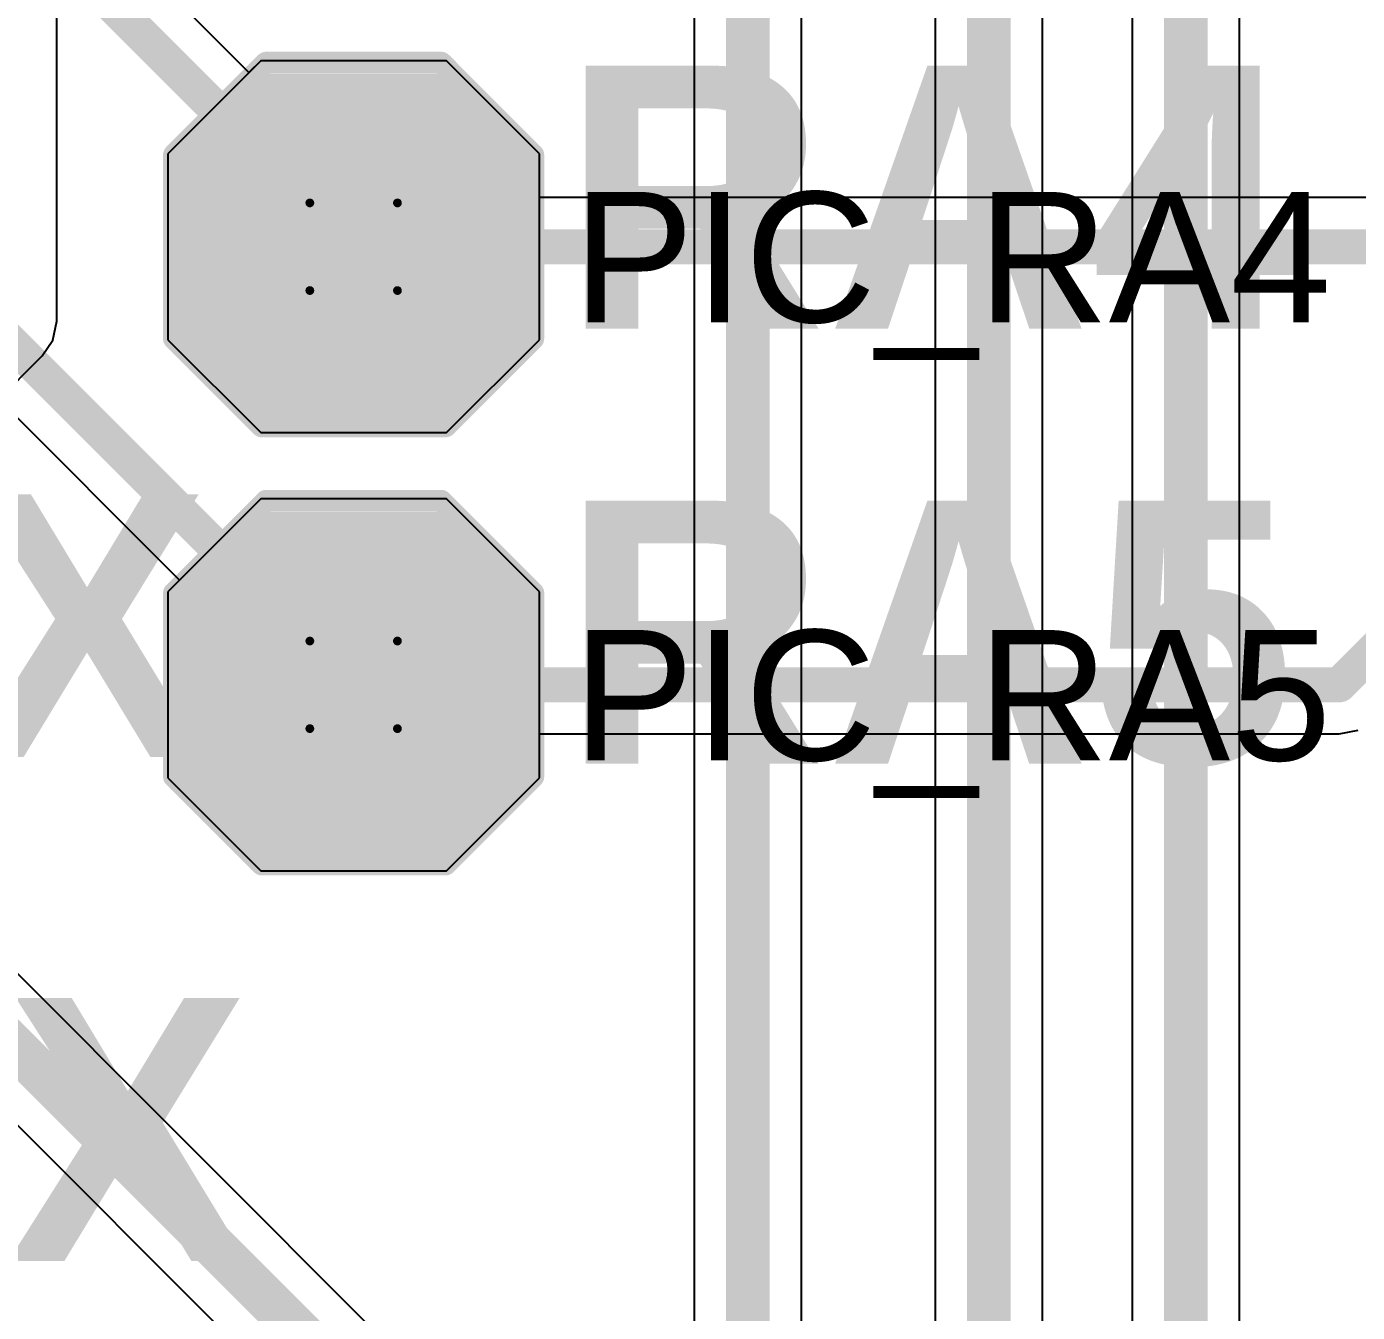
# Model space of a CAD drawing. Header units: inches. Extents: x -0.1 to 17.9, y -0.8 to 4.8.
# Drawn here: x 1.5853 to 1.8891, y 1.6268 to 1.9202 of the extents above; entities that cross this region are included whole.
import ezdxf

# ---------------------------------------------------------------- set-up
doc = ezdxf.new("R2010")
doc.units = ezdxf.units.IN
doc.header["$MEASUREMENT"] = 0
for name, color, linetype in [('Bottom Layer 1', 5, 'Continuous'), ('Bottom Solder', 6, 'Continuous'), ('Drill Drawing', 1, 'Continuous'), ('GND+Signal', 16, 'Continuous'), ('Multi-Layer', 9, 'Continuous'), ('Pad Holes', 156, 'Continuous'), ('PWR+Signal', 76, 'Continuous'), ('Top 3D Body', 56, 'Continuous'), ('Top Layer 1', 1, 'Continuous'), ('Top Overlay', 2, 'Continuous'), ('Top Solder', 216, 'Continuous')]:
    doc.layers.add(name, color=color, linetype=linetype)
doc.styles.add('Arial', font='', dxfattribs={"height": 0.2})
doc.styles.add('Arial_Bold', font='', dxfattribs={"height": 0.2})
doc.styles.get('Arial').set_extended_font_data('Arial')
doc.styles.get('Arial_Bold').set_extended_font_data('Arial', bold=True)

# ---------------------------------------------------------------- blocks, each defined once
blk = doc.blocks.new('T____P______TH_1_8___H_________0_92___75')
at = {"layer": 'Bottom Layer 1'}
blk.add_hatch(color=5, dxfattribs=at).paths.add_polyline_path([(0.01772, 0.03543), (-0.01772, 0.03543), (-0.03543, 0.01772), (-0.03543, -0.01772), (-0.01772, -0.03543), (0.01772, -0.03543), (0.03543, -0.01772), (0.03543, 0.01772)])
at = {"layer": 'Bottom Solder'}
blk.add_hatch(color=6, dxfattribs=at).paths.add_polyline_path([(0.01972, 0.03943), (-0.01972, 0.03943), (-0.03943, 0.01972), (-0.03943, -0.01972), (-0.01972, -0.03943), (0.01972, -0.03943), (0.03943, -0.01972), (0.03943, 0.01972)])
at = {"layer": 'GND+Signal'}
blk.add_hatch(color=16, dxfattribs=at).paths.add_polyline_path([(0.01772, 0.03543), (-0.01772, 0.03543), (-0.03543, 0.01772), (-0.03543, -0.01772), (-0.01772, -0.03543), (0.01772, -0.03543), (0.03543, -0.01772), (0.03543, 0.01772)])
at = {"layer": 'Multi-Layer'}
blk.add_hatch(color=9, dxfattribs=at).paths.add_polyline_path([(0.01772, 0.03543), (-0.01772, 0.03543), (-0.03543, 0.01772), (-0.03543, -0.01772), (-0.01772, -0.03543), (0.01772, -0.03543), (0.03543, -0.01772), (0.03543, 0.01772)])
at = {"layer": 'Pad Holes'}
h = blk.add_hatch(color=7, dxfattribs=at)
edge = h.paths.add_edge_path()
edge.add_arc((0, 0), 0.01811, 0, 360)
at = {"layer": 'PWR+Signal'}
blk.add_hatch(color=76, dxfattribs=at).paths.add_polyline_path([(0.01772, 0.03543), (-0.01772, 0.03543), (-0.03543, 0.01772), (-0.03543, -0.01772), (-0.01772, -0.03543), (0.01772, -0.03543), (0.03543, -0.01772), (0.03543, 0.01772)])
at = {"layer": 'Top Layer 1'}
blk.add_hatch(color=1, dxfattribs=at).paths.add_polyline_path([(0.01772, 0.03543), (-0.01772, 0.03543), (-0.03543, 0.01772), (-0.03543, -0.01772), (-0.01772, -0.03543), (0.01772, -0.03543), (0.03543, -0.01772), (0.03543, 0.01772)])
at = {"layer": 'Top Solder'}
blk.add_hatch(color=216, dxfattribs=at).paths.add_polyline_path([(0.01972, 0.03943), (-0.01972, 0.03943), (-0.03943, 0.01972), (-0.03943, -0.01972), (-0.01972, -0.03943), (0.01972, -0.03943), (0.03943, -0.01972), (0.03943, 0.01972)])
at = {"layer": 'Top Overlay'}
for points in [[(-0.041, 0.021, 0.005, 0.005, 0), (-0.02, 0.042, 0.005, 0.005, 0)], [(-0.02, 0.042, 0.005, 0.005, 0), (0.02, 0.042, 0.005, 0.005, 0)], [(0.02, 0.042, 0.005, 0.005, 0), (0.041, 0.021, 0.005, 0.005, 0)], [(-0.041, -0.021, 0.005, 0.005, 0), (-0.041, 0.021, 0.005, 0.005, 0)], [(0.041, -0.021, 0.005, 0.005, 0), (0.041, 0.021, 0.005, 0.005, 0)], [(-0.041, -0.021, 0.005, 0.005, 0), (-0.021, -0.041, 0.005, 0.005, 0)], [(0.021, -0.041, 0.005, 0.005, 0), (0.041, -0.021, 0.005, 0.005, 0)], [(-0.02, -0.041, 0.005, 0.005, 0), (0.021, -0.041, 0.005, 0.005, 0)]]:
    blk.add_lwpolyline(points, format="xyseb", dxfattribs=at)
for points in [[(-0.02125, 0.042, 0.0025, 0.0025, 1), (-0.01875, 0.042, 0.0025, 0.0025, 1)], [(-0.02125, 0.042, 0.0025, 0.0025, 1), (-0.01875, 0.042, 0.0025, 0.0025, 1)], [(0.01875, 0.042, 0.0025, 0.0025, 1), (0.02125, 0.042, 0.0025, 0.0025, 1)], [(0.01875, 0.042, 0.0025, 0.0025, 1), (0.02125, 0.042, 0.0025, 0.0025, 1)], [(-0.04225, 0.021, 0.0025, 0.0025, 1), (-0.03975, 0.021, 0.0025, 0.0025, 1)], [(-0.04225, 0.021, 0.0025, 0.0025, 1), (-0.03975, 0.021, 0.0025, 0.0025, 1)], [(0.03975, 0.021, 0.0025, 0.0025, 1), (0.04225, 0.021, 0.0025, 0.0025, 1)], [(0.03975, 0.021, 0.0025, 0.0025, 1), (0.04225, 0.021, 0.0025, 0.0025, 1)], [(-0.04225, -0.021, 0.0025, 0.0025, 1), (-0.03975, -0.021, 0.0025, 0.0025, 1)], [(-0.04225, -0.021, 0.0025, 0.0025, 1), (-0.03975, -0.021, 0.0025, 0.0025, 1)], [(0.03975, -0.021, 0.0025, 0.0025, 1), (0.04225, -0.021, 0.0025, 0.0025, 1)], [(0.03975, -0.021, 0.0025, 0.0025, 1), (0.04225, -0.021, 0.0025, 0.0025, 1)], [(-0.02225, -0.041, 0.0025, 0.0025, 1), (-0.01975, -0.041, 0.0025, 0.0025, 1)], [(-0.02125, -0.041, 0.0025, 0.0025, 1), (-0.01875, -0.041, 0.0025, 0.0025, 1)], [(0.01975, -0.041, 0.0025, 0.0025, 1), (0.02225, -0.041, 0.0025, 0.0025, 1)], [(0.01975, -0.041, 0.0025, 0.0025, 1), (0.02225, -0.041, 0.0025, 0.0025, 1)]]:
    blk.add_lwpolyline(points, format="xyseb", close=True, dxfattribs=at)
blk = doc.blocks.new('T____P______TH_1_8___H_________0_92___76')
at = {"layer": 'Bottom Layer 1'}
blk.add_hatch(color=5, dxfattribs=at).paths.add_polyline_path([(0.01772, 0.03543), (-0.01772, 0.03543), (-0.03543, 0.01772), (-0.03543, -0.01772), (-0.01772, -0.03543), (0.01772, -0.03543), (0.03543, -0.01772), (0.03543, 0.01772)])
at = {"layer": 'Bottom Solder'}
blk.add_hatch(color=6, dxfattribs=at).paths.add_polyline_path([(0.01972, 0.03943), (-0.01972, 0.03943), (-0.03943, 0.01972), (-0.03943, -0.01972), (-0.01972, -0.03943), (0.01972, -0.03943), (0.03943, -0.01972), (0.03943, 0.01972)])
at = {"layer": 'GND+Signal'}
blk.add_hatch(color=16, dxfattribs=at).paths.add_polyline_path([(0.01772, 0.03543), (-0.01772, 0.03543), (-0.03543, 0.01772), (-0.03543, -0.01772), (-0.01772, -0.03543), (0.01772, -0.03543), (0.03543, -0.01772), (0.03543, 0.01772)])
at = {"layer": 'Multi-Layer'}
blk.add_hatch(color=9, dxfattribs=at).paths.add_polyline_path([(0.01772, 0.03543), (-0.01772, 0.03543), (-0.03543, 0.01772), (-0.03543, -0.01772), (-0.01772, -0.03543), (0.01772, -0.03543), (0.03543, -0.01772), (0.03543, 0.01772)])
at = {"layer": 'Pad Holes'}
h = blk.add_hatch(color=7, dxfattribs=at)
edge = h.paths.add_edge_path()
edge.add_arc((0, 0), 0.01811, 0, 360)
at = {"layer": 'PWR+Signal'}
blk.add_hatch(color=76, dxfattribs=at).paths.add_polyline_path([(0.01772, 0.03543), (-0.01772, 0.03543), (-0.03543, 0.01772), (-0.03543, -0.01772), (-0.01772, -0.03543), (0.01772, -0.03543), (0.03543, -0.01772), (0.03543, 0.01772)])
at = {"layer": 'Top Layer 1'}
blk.add_hatch(color=1, dxfattribs=at).paths.add_polyline_path([(0.01772, 0.03543), (-0.01772, 0.03543), (-0.03543, 0.01772), (-0.03543, -0.01772), (-0.01772, -0.03543), (0.01772, -0.03543), (0.03543, -0.01772), (0.03543, 0.01772)])
at = {"layer": 'Top Solder'}
blk.add_hatch(color=216, dxfattribs=at).paths.add_polyline_path([(0.01972, 0.03943), (-0.01972, 0.03943), (-0.03943, 0.01972), (-0.03943, -0.01972), (-0.01972, -0.03943), (0.01972, -0.03943), (0.03943, -0.01972), (0.03943, 0.01972)])
at = {"layer": 'Top Overlay'}
for points in [[(-0.041, 0.021, 0.005, 0.005, 0), (-0.02, 0.042, 0.005, 0.005, 0)], [(-0.02, 0.042, 0.005, 0.005, 0), (0.02, 0.042, 0.005, 0.005, 0)], [(0.02, 0.042, 0.005, 0.005, 0), (0.041, 0.021, 0.005, 0.005, 0)], [(-0.041, -0.021, 0.005, 0.005, 0), (-0.041, 0.021, 0.005, 0.005, 0)], [(0.041, -0.021, 0.005, 0.005, 0), (0.041, 0.021, 0.005, 0.005, 0)], [(-0.041, -0.021, 0.005, 0.005, 0), (-0.021, -0.041, 0.005, 0.005, 0)], [(0.021, -0.041, 0.005, 0.005, 0), (0.041, -0.021, 0.005, 0.005, 0)], [(-0.02, -0.041, 0.005, 0.005, 0), (0.021, -0.041, 0.005, 0.005, 0)]]:
    blk.add_lwpolyline(points, format="xyseb", dxfattribs=at)
for points in [[(-0.02125, 0.042, 0.0025, 0.0025, 1), (-0.01875, 0.042, 0.0025, 0.0025, 1)], [(-0.02125, 0.042, 0.0025, 0.0025, 1), (-0.01875, 0.042, 0.0025, 0.0025, 1)], [(0.01875, 0.042, 0.0025, 0.0025, 1), (0.02125, 0.042, 0.0025, 0.0025, 1)], [(0.01875, 0.042, 0.0025, 0.0025, 1), (0.02125, 0.042, 0.0025, 0.0025, 1)], [(-0.04225, 0.021, 0.0025, 0.0025, 1), (-0.03975, 0.021, 0.0025, 0.0025, 1)], [(-0.04225, 0.021, 0.0025, 0.0025, 1), (-0.03975, 0.021, 0.0025, 0.0025, 1)], [(0.03975, 0.021, 0.0025, 0.0025, 1), (0.04225, 0.021, 0.0025, 0.0025, 1)], [(0.03975, 0.021, 0.0025, 0.0025, 1), (0.04225, 0.021, 0.0025, 0.0025, 1)], [(-0.04225, -0.021, 0.0025, 0.0025, 1), (-0.03975, -0.021, 0.0025, 0.0025, 1)], [(-0.04225, -0.021, 0.0025, 0.0025, 1), (-0.03975, -0.021, 0.0025, 0.0025, 1)], [(0.03975, -0.021, 0.0025, 0.0025, 1), (0.04225, -0.021, 0.0025, 0.0025, 1)], [(0.03975, -0.021, 0.0025, 0.0025, 1), (0.04225, -0.021, 0.0025, 0.0025, 1)], [(-0.02225, -0.041, 0.0025, 0.0025, 1), (-0.01975, -0.041, 0.0025, 0.0025, 1)], [(-0.02125, -0.041, 0.0025, 0.0025, 1), (-0.01875, -0.041, 0.0025, 0.0025, 1)], [(0.01975, -0.041, 0.0025, 0.0025, 1), (0.02225, -0.041, 0.0025, 0.0025, 1)], [(0.01975, -0.041, 0.0025, 0.0025, 1), (0.02225, -0.041, 0.0025, 0.0025, 1)]]:
    blk.add_lwpolyline(points, format="xyseb", close=True, dxfattribs=at)

msp = doc.modelspace()

# ---------------------------------------------------------------- linework, layer by layer
at = {"layer": 'Bottom Layer 1'}
for p, q in [((1.73776, 1.98063), (1.73776, 1.24007)), ((1.76224, 1.235), (1.76224, 1.98063)), ((1.79276, 1.98063), (1.79276, 1.162)), ((1.81724, 1.16707), (1.81724, 1.98063)), ((1.83776, 1.98063), (1.83776, 1.268)), ((1.86224, 1.27307), (1.86224, 1.98063)), ((1.63878, 1.91243), (1.61757, 1.89122)), ((1.68122, 1.91243), (1.63878, 1.91243)), ((1.70243, 1.89122), (1.68122, 1.91243)), ((1.61757, 1.89122), (1.61757, 1.84878)), ((1.70243, 1.84878), (1.70243, 1.89122)), ((1.61757, 1.84878), (1.63878, 1.82757)), ((1.68122, 1.82757), (1.70243, 1.84878)), ((1.63878, 1.82757), (1.68122, 1.82757)), ((1.63878, 1.81243), (1.61757, 1.79122)), ((1.68122, 1.81243), (1.63878, 1.81243)), ((1.70243, 1.79122), (1.68122, 1.81243)), ((1.61757, 1.79122), (1.61757, 1.74878)), ((1.70243, 1.74878), (1.70243, 1.79122)), ((1.61757, 1.74878), (1.63878, 1.72757)), ((1.68122, 1.72757), (1.70243, 1.74878)), ((1.63878, 1.72757), (1.68122, 1.72757))]:
    msp.add_line(p, q, dxfattribs=at)
for points in [[(1.75, 1.235, 0.01, 0.01, 0), (1.75, 1.995, 0.01, 0.01, 0)], [(1.805, 1.162, 0.01, 0.01, 0), (1.805, 1.995, 0.01, 0.01, 0)], [(1.85, 1.268, 0.01, 0.01, 0), (1.85, 1.99, 0.01, 0.01, 0)]]:
    msp.add_lwpolyline(points, format="xyseb", dxfattribs=at)
at = {"layer": 'Drill Drawing'}
for points in [[(1.65, 1.88, 0.002, 0.002, 0), (1.67, 1.88, 0.002, 0.002, 0)], [(1.65, 1.86, 0.002, 0.002, 0), (1.65, 1.88, 0.002, 0.002, 0)], [(1.67, 1.86, 0.002, 0.002, 0), (1.67, 1.88, 0.002, 0.002, 0)], [(1.65, 1.86, 0.002, 0.002, 0), (1.67, 1.86, 0.002, 0.002, 0)], [(1.65, 1.78, 0.002, 0.002, 0), (1.67, 1.78, 0.002, 0.002, 0)], [(1.65, 1.76, 0.002, 0.002, 0), (1.65, 1.78, 0.002, 0.002, 0)], [(1.67, 1.76, 0.002, 0.002, 0), (1.67, 1.78, 0.002, 0.002, 0)], [(1.65, 1.76, 0.002, 0.002, 0), (1.67, 1.76, 0.002, 0.002, 0)]]:
    msp.add_lwpolyline(points, format="xyseb", dxfattribs=at)
for points in [[(1.6495, 1.88, 0.001, 0.001, 1), (1.6505, 1.88, 0.001, 0.001, 1)], [(1.6495, 1.88, 0.001, 0.001, 1), (1.6505, 1.88, 0.001, 0.001, 1)], [(1.6695, 1.88, 0.001, 0.001, 1), (1.6705, 1.88, 0.001, 0.001, 1)], [(1.6695, 1.88, 0.001, 0.001, 1), (1.6705, 1.88, 0.001, 0.001, 1)], [(1.6495, 1.86, 0.001, 0.001, 1), (1.6505, 1.86, 0.001, 0.001, 1)], [(1.6495, 1.86, 0.001, 0.001, 1), (1.6505, 1.86, 0.001, 0.001, 1)], [(1.6695, 1.86, 0.001, 0.001, 1), (1.6705, 1.86, 0.001, 0.001, 1)], [(1.6695, 1.86, 0.001, 0.001, 1), (1.6705, 1.86, 0.001, 0.001, 1)], [(1.6495, 1.78, 0.001, 0.001, 1), (1.6505, 1.78, 0.001, 0.001, 1)], [(1.6495, 1.78, 0.001, 0.001, 1), (1.6505, 1.78, 0.001, 0.001, 1)], [(1.6695, 1.78, 0.001, 0.001, 1), (1.6705, 1.78, 0.001, 0.001, 1)], [(1.6695, 1.78, 0.001, 0.001, 1), (1.6705, 1.78, 0.001, 0.001, 1)], [(1.6495, 1.76, 0.001, 0.001, 1), (1.6505, 1.76, 0.001, 0.001, 1)], [(1.6495, 1.76, 0.001, 0.001, 1), (1.6505, 1.76, 0.001, 0.001, 1)], [(1.6695, 1.76, 0.001, 0.001, 1), (1.6705, 1.76, 0.001, 0.001, 1)], [(1.6695, 1.76, 0.001, 0.001, 1), (1.6705, 1.76, 0.001, 0.001, 1)]]:
    msp.add_lwpolyline(points, format="xyseb", close=True, dxfattribs=at)
at = {"layer": 'GND+Signal'}
for p, q in [((1.59222, 1.853), (1.59222, 2.03786)), ((1.63878, 1.91243), (1.61757, 1.89122)), ((1.68122, 1.91243), (1.63878, 1.91243)), ((1.70243, 1.89122), (1.68122, 1.91243)), ((1.61757, 1.89122), (1.61757, 1.84878)), ((1.70243, 1.84878), (1.70243, 1.89122)), ((1.59136, 1.84871), (1.59222, 1.853)), ((1.59222, 1.853), (1.59222, 1.853)), ((1.58893, 1.84507), (1.59136, 1.84871)), ((1.61757, 1.84878), (1.63878, 1.82757)), ((1.68122, 1.82757), (1.70243, 1.84878)), ((0.93893, 1.19507), (1.58893, 1.84507)), ((1.58893, 1.84507), (1.58893, 1.84507)), ((1.63878, 1.82757), (1.68122, 1.82757)), ((1.63878, 1.81243), (1.61757, 1.79122)), ((1.68122, 1.81243), (1.63878, 1.81243)), ((1.70243, 1.79122), (1.68122, 1.81243)), ((1.61757, 1.79122), (1.61757, 1.74878)), ((1.70243, 1.74878), (1.70243, 1.79122)), ((1.61757, 1.74878), (1.63878, 1.72757)), ((1.68122, 1.72757), (1.70243, 1.74878)), ((1.63878, 1.72757), (1.68122, 1.72757))]:
    msp.add_line(p, q, dxfattribs=at)
at = {"layer": 'PWR+Signal'}
for p, q in [((1.63878, 1.91243), (1.61757, 1.89122)), ((1.68122, 1.91243), (1.63878, 1.91243)), ((1.70243, 1.89122), (1.68122, 1.91243)), ((1.61757, 1.89122), (1.61757, 1.84878)), ((1.70243, 1.84878), (1.70243, 1.89122)), ((1.61757, 1.84878), (1.63878, 1.82757)), ((1.68122, 1.82757), (1.70243, 1.84878)), ((1.63878, 1.82757), (1.68122, 1.82757)), ((1.63878, 1.81243), (1.61757, 1.79122)), ((1.68122, 1.81243), (1.63878, 1.81243)), ((1.70243, 1.79122), (1.68122, 1.81243)), ((1.61757, 1.79122), (1.61757, 1.74878)), ((1.70243, 1.74878), (1.70243, 1.79122)), ((1.61757, 1.74878), (1.63878, 1.72757)), ((1.68122, 1.72757), (1.70243, 1.74878)), ((1.63878, 1.72757), (1.68122, 1.72757))]:
    msp.add_line(p, q, dxfattribs=at)
at = {"layer": 'Top Layer 1'}
for p, q in [((1.63611, 1.90976), (1.6009, 1.94496)), ((1.63878, 1.91243), (1.63611, 1.90976)), ((1.68122, 1.91243), (1.63878, 1.91243)), ((1.70243, 1.89122), (1.68122, 1.91243)), ((1.36193, 1.89076), (2.29876, 0.95393)), ((1.70243, 1.88122), (1.70243, 1.89122)), ((2.02253, 1.88122), (1.70243, 1.88122)), ((1.56683, 1.8473), (1.62025, 1.79389)), ((1.62025, 1.79389), (1.61757, 1.79122)), ((1.61757, 1.79122), (1.61757, 1.74878)), ((1.885, 1.75878), (1.88929, 1.75964)), ((1.70243, 1.74878), (1.70243, 1.75878)), ((1.70243, 1.75878), (1.885, 1.75878)), ((1.885, 1.75878), (1.885, 1.75878)), ((1.61757, 1.74878), (1.63878, 1.72757)), ((1.68122, 1.72757), (1.70243, 1.74878)), ((2.31767, 0.96964), (1.54573, 1.74157)), ((1.63878, 1.72757), (1.68122, 1.72757))]:
    msp.add_line(p, q, dxfattribs=at)
for points in [[(1.58968, 1.94032, 0.008, 0.008, 0), (1.66, 1.87, 0.008, 0.008, 0)], [(1.367, 1.903, 0.01, 0.01, 0), (2.311, 0.959, 0.01, 0.01, 0)], [(1.66, 1.87, 0.008, 0.008, 0), (2.048, 1.87, 0.008, 0.008, 0)], [(1.57, 1.86, 0.008, 0.008, 0), (1.66, 1.77, 0.008, 0.008, 0)], [(1.885, 1.77, 0.008, 0.008, 0), (1.935, 1.82, 0.008, 0.008, 0)], [(1.66, 1.77, 0.008, 0.008, 0), (1.885, 1.77, 0.008, 0.008, 0)]]:
    msp.add_lwpolyline(points, format="xyseb", dxfattribs=at)
for points in [[(1.658, 1.87, 0.004, 0.004, 1), (1.662, 1.87, 0.004, 0.004, 1)], [(1.658, 1.87, 0.004, 0.004, 1), (1.662, 1.87, 0.004, 0.004, 1)], [(1.658, 1.77, 0.004, 0.004, 1), (1.662, 1.77, 0.004, 0.004, 1)], [(1.658, 1.77, 0.004, 0.004, 1), (1.662, 1.77, 0.004, 0.004, 1)], [(1.883, 1.77, 0.004, 0.004, 1), (1.887, 1.77, 0.004, 0.004, 1)], [(1.883, 1.77, 0.004, 0.004, 1), (1.887, 1.77, 0.004, 0.004, 1)]]:
    msp.add_lwpolyline(points, format="xyseb", close=True, dxfattribs=at)

# ---------------------------------------------------------------- block references
for name, p in [('T____P______TH_1_8___H_________0_92___75', (1.66, 1.87)), ('T____P______TH_1_8___H_________0_92___76', (1.66, 1.77))]:
    msp.add_blockref(name, p)

# ---------------------------------------------------------------- texts
at = {"layer": 'Top 3D Body', "style": 'Arial'}
for s, p in [('PIC_RA4', (1.71, 1.85275)), ('PIC_RA5', (1.71, 1.75275))]:
    msp.add_text(s, height=0.02975, dxfattribs=at).set_placement(p)
at = {"layer": 'Top Overlay', "style": 'Arial_Bold'}
for s, p in [('RA4', (1.70733, 1.85133)), ('GNSSTX', (1.28243, 1.75349)), ('RA5', (1.70733, 1.75203)), ('GNSSRX', (1.28243, 1.63849))]:
    msp.add_text(s, height=0.06, dxfattribs=at).set_placement(p)

doc.saveas('drawing.dxf')
